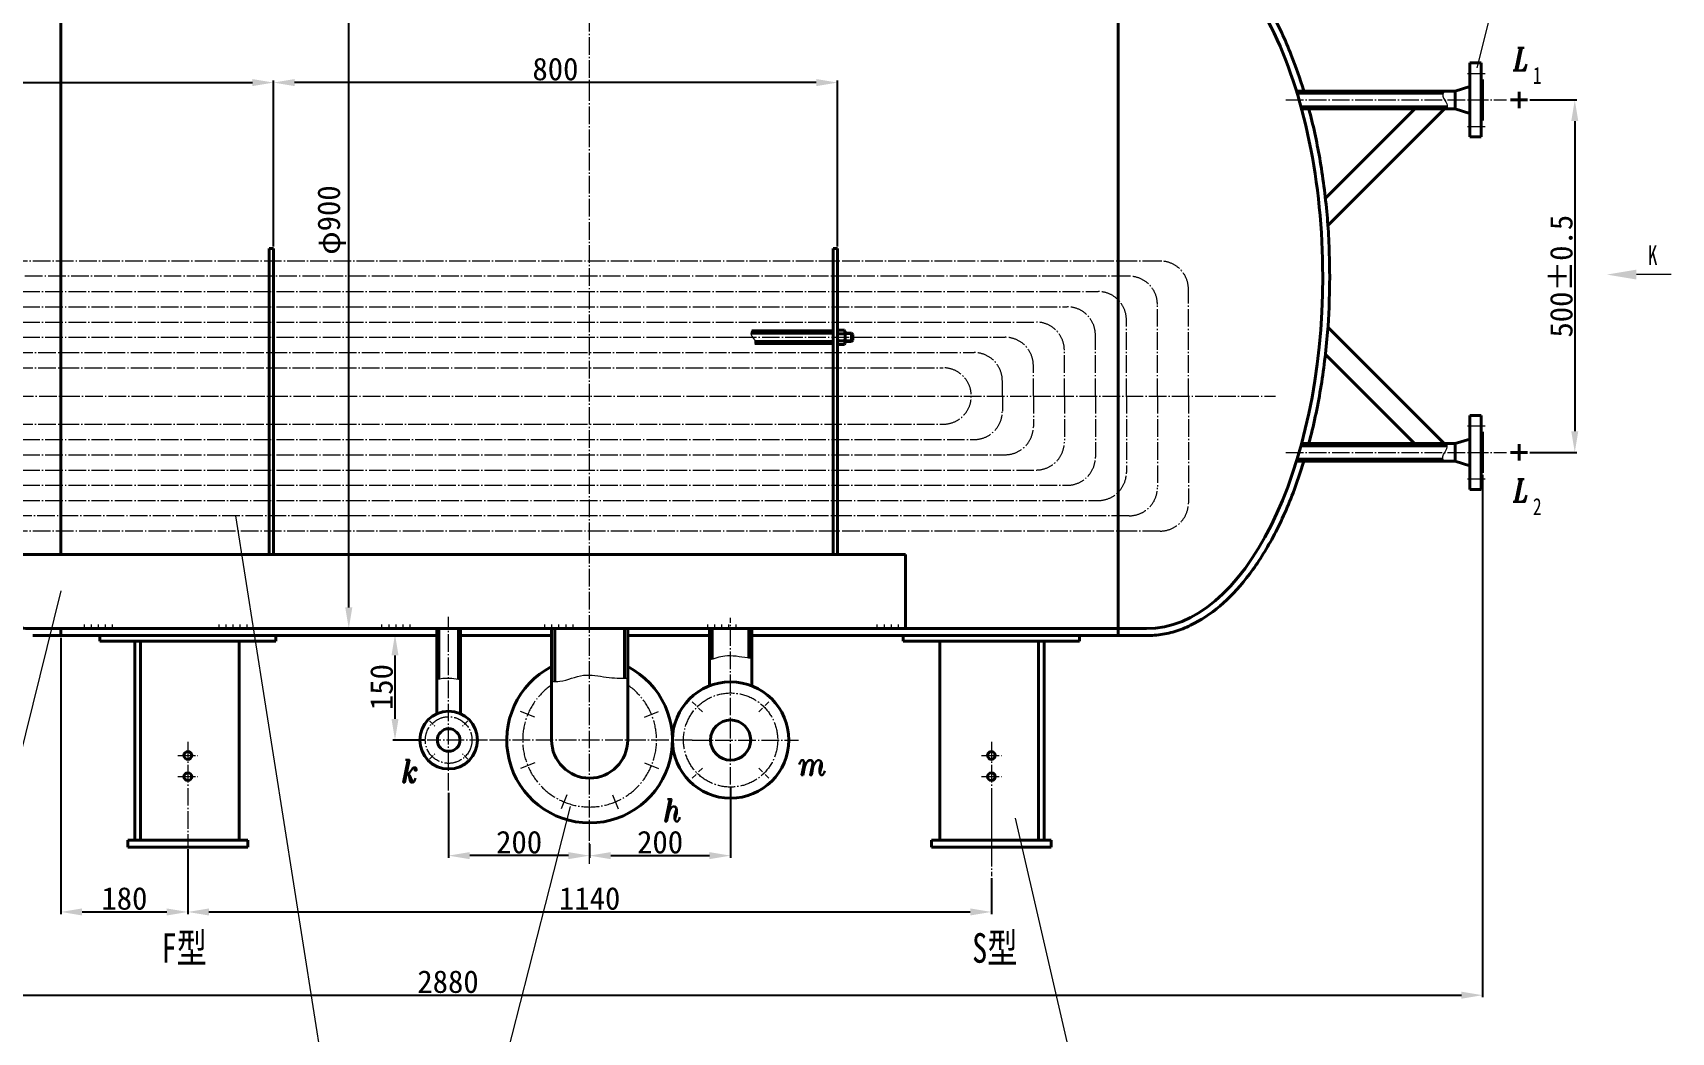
# Model space of a CAD drawing. Extents: x -7548 to 24390, y -23184 to 5092.
# Drawn here: x 8885 to 11209, y -13201 to -11783 of the extents above; entities that cross this region are included whole.
import ezdxf

# ---------------------------------------------------------------- set-up
doc = ezdxf.new("R2010")
doc.units = 0
doc.header["$LTSCALE"] = 10
doc.header["$PDMODE"] = 1
doc.linetypes.add('ZXX-L', pattern=[3.28, 2.5, -0.3, 0.18, -0.3])
doc.linetypes.add('ZXX-S', pattern=[1.27, 0.75, -0.2, 0.12, -0.2])
doc.layers.get('Defpoints').update_dxf_attribs({"linetype": 'CONTINUOUS'})
for name, color, linetype, lineweight in [('A 粗实线', 1, 'CONTINUOUS', 40), ('B 细实线', 7, 'CONTINUOUS', 18), ('C 文 字', 2, 'CONTINUOUS', 20), ('D 短中心线', 3, 'ZXX-S', 18), ('E 长中心线', 3, 'ZXX-L', 18), ('J 标注尺寸', 2, 'CONTINUOUS', 18)]:
    doc.layers.add(name, color=color, linetype=linetype, lineweight=lineweight)
doc.styles.add('HZTXT', font='SIMFANG.TTF', dxfattribs={"width": 0.75})
doc.styles.add('ITALICT', font='ITALICT.shx', dxfattribs={"width": 0.7})
doc.styles.get("Standard").update_dxf_attribs({"font": 'SIMFANG.TTF'})
doc.styles.add('标题中文', font='SIMFANG.TTF', dxfattribs={"width": 0.7})
doc.dimstyles.new('通用标注4.0', dxfattribs={"dimtxt": 32, "dimasz": 30, "dimexe": 3, "dimexo": 3, "dimgap": 3, "dimtad": 1, "dimdec": 0, "dimzin": 0, "dimdsep": 46, "dimtxsty": 'Standard', "dimcen": 0, "dimadec": 0, "dimazin": 0, "dimtfac": 0.375, "dimtdec": 0, "dimtmove": 2, "dimatfit": 3, "dimfxl": 0, "dimtzin": 0, "dimarcsym": 0})

# ---------------------------------------------------------------- blocks, each defined once
blk = doc.blocks.new('*D58')
at = {"layer": 'C 文 字', "color": 0, "lineweight": -2}
for p, q in [((9226.1, -12085.6), (9226.1, -11850.2)), ((9996.1, -11853.2), (9256.1, -11853.2)), ((10026.1, -12085.6), (10026.1, -11850.2))]:
    blk.add_line(p, q, dxfattribs=at)
at = {"layer": 'C 文 字', "color": 0}
for points in [[(9256.1, -11848.2), (9256.1, -11858.2), (9226.1, -11853.2)], [(9996.1, -11848.2), (9996.1, -11858.2), (10026.1, -11853.2)]]:
    blk.add_solid(points, dxfattribs=at)
at = {"layer": 'Defpoints', "color": 0}
for p in [(9226.1, -11853.2), (9226.1, -12088.6), (10026.1, -12088.6)]:
    blk.add_point(p, dxfattribs=at)
at = {"layer": 'C 文 字', "color": 0, "insert": (9626.1, -11834.2), "char_height": 32, "attachment_point": 5}
blk.add_mtext('800', dxfattribs=at)
blk = doc.blocks.new('*D65')
at = {"layer": 'Defpoints', "color": 0}
for p in [(9104.6, -12937.9), (10244.6, -12979.2), (10244.6, -13029.9)]:
    blk.add_point(p, dxfattribs=at)
at = {"layer": 'J 标注尺寸', "color": 0, "lineweight": -2}
for p, q in [((9104.6, -12940.9), (9104.6, -13032.9)), ((10244.6, -12982.2), (10244.6, -13032.9)), ((9134.6, -13029.9), (10214.6, -13029.9))]:
    blk.add_line(p, q, dxfattribs=at)
at = {"layer": 'J 标注尺寸', "color": 0}
for points in [[(9134.6, -13024.9), (9134.6, -13034.9), (9104.6, -13029.9)], [(10214.6, -13024.9), (10214.6, -13034.9), (10244.6, -13029.9)]]:
    blk.add_solid(points, dxfattribs=at)
at = {"layer": 'J 标注尺寸', "color": 0, "insert": (9674.6, -13010.9), "char_height": 32, "attachment_point": 5}
blk.add_mtext('1140', dxfattribs=at)
blk = doc.blocks.new('*D66')
at = {"layer": 'Defpoints', "color": 0}
for p in [(8924.6, -12637.9), (9104.6, -12937.9), (9104.6, -13029.9)]:
    blk.add_point(p, dxfattribs=at)
at = {"layer": 'J 标注尺寸', "color": 0, "lineweight": -2}
for p, q in [((8924.6, -12640.9), (8924.6, -13032.9)), ((9104.6, -12940.9), (9104.6, -13032.9)), ((8954.6, -13029.9), (9074.6, -13029.9))]:
    blk.add_line(p, q, dxfattribs=at)
at = {"layer": 'J 标注尺寸', "color": 0}
for points in [[(8954.6, -13024.9), (8954.6, -13034.9), (8924.6, -13029.9)], [(9074.6, -13024.9), (9074.6, -13034.9), (9104.6, -13029.9)]]:
    blk.add_solid(points, dxfattribs=at)
at = {"layer": 'J 标注尺寸', "color": 0, "insert": (9014.6, -13010.9), "char_height": 32, "attachment_point": 5}
blk.add_mtext('180', dxfattribs=at)
blk = doc.blocks.new('*D57')
at = {"layer": 'C 文 字', "color": 0, "lineweight": -2}
for p, q in [((8426.1, -12042.4), (8426.1, -11850.2)), ((8456.1, -11853.2), (9196.1, -11853.2)), ((9226.1, -12085.6), (9226.1, -11850.2))]:
    blk.add_line(p, q, dxfattribs=at)
at = {"layer": 'C 文 字', "color": 0}
for points in [[(8456.1, -11848.2), (8456.1, -11858.2), (8426.1, -11853.2)], [(9196.1, -11848.2), (9196.1, -11858.2), (9226.1, -11853.2)]]:
    blk.add_solid(points, dxfattribs=at)
at = {"layer": 'Defpoints', "color": 0}
for p in [(9226.1, -11853.2), (8426.1, -12045.4), (9226.1, -12088.6)]:
    blk.add_point(p, dxfattribs=at)
at = {"layer": 'C 文 字', "color": 0, "insert": (8826.1, -11834.2), "char_height": 32, "attachment_point": 5}
blk.add_mtext('800', dxfattribs=at)
blk = doc.blocks.new('*D64')
at = {"layer": 'Defpoints', "color": 0}
for p in [(9325.1, -11627.9), (9332.9, -11627.9), (9325.1, -12627.9)]:
    blk.add_point(p, dxfattribs=at)
at = {"layer": 'J 标注尺寸', "color": 0, "lineweight": -2}
for p, q in [((9328.1, -11627.9), (9335.9, -11627.9)), ((9332.9, -12597.9), (9332.9, -11657.9)), ((9328.1, -12627.9), (9335.9, -12627.9))]:
    blk.add_line(p, q, dxfattribs=at)
at = {"layer": 'J 标注尺寸', "color": 0}
for points in [[(9327.9, -11657.9), (9337.9, -11657.9), (9332.9, -11627.9)], [(9327.9, -12597.9), (9337.9, -12597.9), (9332.9, -12627.9)]]:
    blk.add_solid(points, dxfattribs=at)
at = {"layer": 'J 标注尺寸', "color": 0, "insert": (9308.8, -12048.2), "char_height": 32, "attachment_point": 5, "rotation": 90}
blk.add_mtext('φ900', dxfattribs=at)
blk = doc.blocks.new('*D63')
at = {"layer": 'Defpoints', "color": 0}
for p in [(11005.3, -11877.9), (11005.3, -12377.9), (11072.2, -12377.9)]:
    blk.add_point(p, dxfattribs=at)
at = {"layer": 'J 标注尺寸', "color": 0, "lineweight": -2}
for p, q in [((11008.3, -11877.9), (11075.2, -11877.9)), ((11072.2, -11907.9), (11072.2, -12347.9)), ((11008.3, -12377.9), (11075.2, -12377.9))]:
    blk.add_line(p, q, dxfattribs=at)
at = {"layer": 'J 标注尺寸', "color": 0}
for points in [[(11067.2, -11907.9), (11077.2, -11907.9), (11072.2, -11877.9)], [(11067.2, -12347.9), (11077.2, -12347.9), (11072.2, -12377.9)]]:
    blk.add_solid(points, dxfattribs=at)
at = {"layer": 'J 标注尺寸', "color": 0, "insert": (11053.2, -12127.9), "char_height": 32, "attachment_point": 5, "rotation": 90}
blk.add_mtext('500%%p0.5', dxfattribs=at)
blk = doc.blocks.new('*D72')
at = {"layer": 'Defpoints', "color": 0}
for p in [(9474.6, -12857.8), (9674.6, -12930.8), (9474.6, -12950)]:
    blk.add_point(p, dxfattribs=at)
at = {"layer": 'J 标注尺寸', "color": 0, "lineweight": -2}
for p, q in [((9474.6, -12860.8), (9474.6, -12953)), ((9674.6, -12933.8), (9674.6, -12953)), ((9644.6, -12950), (9504.6, -12950))]:
    blk.add_line(p, q, dxfattribs=at)
at = {"layer": 'J 标注尺寸', "color": 0}
for points in [[(9504.6, -12945), (9504.6, -12955), (9474.6, -12950)], [(9644.6, -12945), (9644.6, -12955), (9674.6, -12950)]]:
    blk.add_solid(points, dxfattribs=at)
at = {"layer": 'J 标注尺寸', "color": 0, "insert": (9574.6, -12931), "char_height": 32, "attachment_point": 5}
blk.add_mtext('200', dxfattribs=at)
blk = doc.blocks.new('*D71')
at = {"layer": 'Defpoints', "color": 0}
for p in [(9874.6, -12849.3), (9674.6, -12930.8), (9874.6, -12950)]:
    blk.add_point(p, dxfattribs=at)
at = {"layer": 'J 标注尺寸', "color": 0, "lineweight": -2}
for p, q in [((9874.6, -12852.3), (9874.6, -12953)), ((9674.6, -12933.8), (9674.6, -12953)), ((9704.6, -12950), (9844.6, -12950))]:
    blk.add_line(p, q, dxfattribs=at)
at = {"layer": 'J 标注尺寸', "color": 0}
for points in [[(9704.6, -12945), (9704.6, -12955), (9674.6, -12950)], [(9844.6, -12945), (9844.6, -12955), (9874.6, -12950)]]:
    blk.add_solid(points, dxfattribs=at)
at = {"layer": 'J 标注尺寸', "color": 0, "insert": (9774.6, -12931), "char_height": 32, "attachment_point": 5}
blk.add_mtext('200', dxfattribs=at)
blk = doc.blocks.new('*D70')
at = {"layer": 'Defpoints', "color": 0}
for p in [(9398.5, -12635.9), (9398.5, -12635.9), (9444.3, -12786)]:
    blk.add_point(p, dxfattribs=at)
at = {"layer": 'J 标注尺寸', "color": 0, "lineweight": -2}
for p, q in [((9398.5, -12756), (9398.5, -12665.9)), ((9441.3, -12786), (9395.5, -12786))]:
    blk.add_line(p, q, dxfattribs=at)
at = {"layer": 'J 标注尺寸', "color": 0}
for points in [[(9393.5, -12665.9), (9403.5, -12665.9), (9398.5, -12635.9)], [(9393.5, -12756), (9403.5, -12756), (9398.5, -12786)]]:
    blk.add_solid(points, dxfattribs=at)
at = {"layer": 'J 标注尺寸', "color": 0, "insert": (9379.5, -12710.9), "char_height": 32, "attachment_point": 5, "rotation": 90}
blk.add_mtext('150', dxfattribs=at)
blk = doc.blocks.new('*D94')
at = {"layer": 'Defpoints', "color": 0}
for p in [(8006, -12238.9), (10941.5, -12406.9), (10941.5, -13148)]:
    blk.add_point(p, dxfattribs=at)
at = {"layer": 'J 标注尺寸', "color": 0, "lineweight": -2}
for p, q in [((8006, -12241.9), (8006, -13151)), ((10941.5, -12409.9), (10941.5, -13151)), ((8036, -13148), (10911.5, -13148))]:
    blk.add_line(p, q, dxfattribs=at)
at = {"layer": 'J 标注尺寸', "color": 0}
for points in [[(8036, -13143), (8036, -13153), (8006, -13148)], [(10911.5, -13143), (10911.5, -13153), (10941.5, -13148)]]:
    blk.add_solid(points, dxfattribs=at)
at = {"layer": 'J 标注尺寸', "color": 0, "insert": (9473.7, -13129), "char_height": 32, "attachment_point": 5}
blk.add_mtext('2880', dxfattribs=at)

msp = doc.modelspace()

# ---------------------------------------------------------------- linework, layer by layer
at = {"layer": 'A 粗实线'}
for p, q in [((8924.6, -12522.9), (8924.6, -11617.9)), ((10424.6, -12127.9), (10424.6, -11617.9)), ((10923.5, -11930.4), (10923.5, -11825.4)), ((10923.5, -11825.4), (10939.5, -11825.4)), ((10939.5, -11930.4), (10939.5, -11825.4)), ((10941.5, -11848.9), (10939.5, -11848.9)), ((10941.5, -11848.9), (10941.5, -11906.9)), ((10902.5, -11865.4), (10677.4, -11865.4)), ((10885.4, -11868.4), (10678.3, -11868.4)), ((10902.5, -11865.4), (10923.5, -11858.9)), ((10902.5, -11865.4), (10902.5, -11890.4)), ((10993.1, -11889.5), (10993.1, -11866.4)), ((10891.2, -11887.4), (10683.8, -11887.4)), ((10902.5, -11890.4), (10684.6, -11890.4)), ((10845.1, -11890.4), (10718.4, -12017.1)), ((10887.5, -11890.4), (10722, -12055.9)), ((10902.5, -11890.4), (10923.5, -11896.9)), ((10980.9, -11877.9), (11005.3, -11877.9)), ((10941.5, -11906.9), (10939.5, -11906.9)), ((10923.5, -11930.4), (10939.5, -11930.4)), ((9220.1, -12522.9), (9220.1, -12088.6)), ((9220.1, -12088.6), (9226.1, -12088.6)), ((9226.1, -12522.9), (9226.1, -12088.6)), ((10020.1, -12522.9), (10020.1, -12088.6)), ((10020.1, -12088.6), (10026.1, -12088.6)), ((10026.1, -12522.9), (10026.1, -12088.6)), ((10424.6, -12637.9), (10424.6, -12127.9)), ((10887.5, -12365.6), (10722, -12200.1)), ((9903.5, -12208.6), (10020.1, -12208.6)), ((9903.8, -12207.6), (10020.1, -12207.6)), ((9904.7, -12205.6), (10020.1, -12205.6)), ((9909.1, -12220.6), (10020.1, -12220.6)), ((9909.1, -12223.6), (10020.1, -12223.6)), ((9909.2, -12221.6), (10020.1, -12221.6)), ((10020.1, -12207.6), (10020.1, -12221.6)), ((10026.1, -12206), (10026.9, -12204.6)), ((10026.1, -12214.6), (10026.1, -12206)), ((10026.1, -12214.6), (10026.1, -12223.3)), ((10026.1, -12223.3), (10026.9, -12224.6)), ((10036.3, -12204.6), (10026.9, -12204.6)), ((10036.3, -12209.6), (10026.9, -12209.6)), ((10036.3, -12219.6), (10026.9, -12219.6)), ((10036.3, -12224.6), (10026.9, -12224.6)), ((10037.1, -12206), (10036.3, -12204.6)), ((10037.1, -12223.3), (10036.3, -12224.6)), ((10037.1, -12214.6), (10037.1, -12206)), ((10046, -12208.6), (10037.1, -12208.6)), ((10037.1, -12214.6), (10037.1, -12223.3)), ((10046, -12220.6), (10037.1, -12220.6)), ((10048, -12210.6), (10046, -12208.6)), ((10046, -12214.6), (10046, -12208.6)), ((10046, -12214.6), (10046, -12220.6)), ((10048, -12218.6), (10046, -12220.6)), ((10048, -12214.6), (10048, -12210.6)), ((10048, -12214.6), (10048, -12218.6)), ((10845.1, -12365.6), (10718.4, -12239)), ((10923.5, -12325.4), (10923.5, -12430.4)), ((10923.5, -12325.4), (10939.5, -12325.4)), ((10939.5, -12325.4), (10939.5, -12430.4)), ((10902.5, -12365.4), (10684.6, -12365.4)), ((10902.5, -12365.4), (10923.5, -12358.9)), ((10902.5, -12390.4), (10902.5, -12365.4)), ((10941.5, -12348.9), (10939.5, -12348.9)), ((10941.5, -12406.9), (10941.5, -12348.9)), ((10885.4, -12387.4), (10678.3, -12387.4)), ((10891.2, -12368.4), (10683.8, -12368.4)), ((10980.9, -12377.9), (11005.3, -12377.9)), ((10993.1, -12366.4), (10993.1, -12389.5)), ((10902.5, -12390.4), (10677.4, -12390.4)), ((10902.5, -12390.4), (10923.5, -12396.9)), ((10941.5, -12406.9), (10939.5, -12406.9)), ((10923.5, -12430.4), (10939.5, -12430.4)), ((8736.9, -12522.9), (10122.7, -12522.9)), ((10122.7, -12522.9), (10122.7, -12627.9)), ((10464.6, -12627.9), (8884.6, -12627.9)), ((9457.6, -12637.9), (8884.6, -12637.9)), ((8924.6, -12637.9), (8924.6, -12627.9)), ((8979.6, -12645.9), (8979.6, -12637.9)), ((9229.6, -12645.9), (9229.6, -12637.9)), ((9457.6, -12748.6), (9457.6, -12627.9)), ((9460.8, -12699.4), (9460.8, -12627.9)), ((9488.4, -12699.5), (9488.4, -12627.9)), ((9491.6, -12748.6), (9491.6, -12627.9)), ((9620.6, -12637.9), (9491.6, -12637.9)), ((9620.6, -12786), (9620.6, -12627.9)), ((9625.1, -12702.8), (9625.1, -12627.9)), ((9724.1, -12698.4), (9724.1, -12627.9)), ((9728.6, -12786), (9728.6, -12627.9)), ((9844.6, -12637.9), (9728.6, -12637.9)), ((9844.6, -12709.1), (9844.6, -12627.9)), ((9848.6, -12671), (9848.6, -12627.9)), ((9900.6, -12669.3), (9900.6, -12627.9)), ((9904.6, -12709.1), (9904.6, -12627.9)), ((10464.6, -12637.9), (9904.6, -12637.9)), ((10119.6, -12645.9), (10119.6, -12637.9)), ((10369.6, -12645.9), (10369.6, -12637.9)), ((8979.6, -12645.9), (9229.6, -12645.9)), ((9029.6, -12927.9), (9029.6, -12645.9)), ((9037.6, -12927.9), (9037.6, -12645.9)), ((9177.6, -12927.9), (9177.6, -12645.9)), ((10369.6, -12645.9), (10119.6, -12645.9)), ((10171.6, -12927.9), (10171.6, -12645.9)), ((10311.6, -12927.9), (10311.6, -12645.9)), ((10319.6, -12927.9), (10319.6, -12645.9)), ((9019.6, -12927.9), (9189.6, -12927.9)), ((9019.6, -12937.9), (9019.6, -12927.9)), ((9019.6, -12937.9), (9189.6, -12937.9)), ((9189.6, -12937.9), (9189.6, -12927.9)), ((10329.6, -12927.9), (10159.6, -12927.9)), ((10159.6, -12937.9), (10159.6, -12927.9)), ((10329.6, -12937.9), (10159.6, -12937.9)), ((10329.6, -12937.9), (10329.6, -12927.9))]:
    msp.add_line(p, q, dxfattribs=at)
for centre, radius in [((9874.6, -12786), 82.5), ((9474.6, -12786), 41), ((9874.6, -12786), 28.5), ((9474.6, -12786), 16), ((9104.6, -12807.9), 5.5), ((10244.6, -12807.9), 5.5), ((9104.6, -12837.9), 5.5), ((10244.6, -12837.9), 5.5)]:
    msp.add_circle(centre, radius, dxfattribs=at)
for centre, radius, start, end in [((10048.3, -12203.2), 22.4, 187.1415, 196.7234), ((10042.6, -12214.6), 16.5, 162.412, 180), ((10042.6, -12214.6), 16.5, 180, 197.588), ((10048.3, -12226.1), 22.4, 163.2766, 172.8585), ((10014.9, -12203.2), 22.4, 343.2766, 352.8585), ((10020.6, -12214.6), 16.5, 0, 17.588), ((10020.6, -12214.6), 16.5, 342.412, 0), ((10014.9, -12226.1), 22.4, 7.1415, 16.7234), ((9674.6, -12786), 117.5, 117.3597, 62.6403), ((9674.6, -12786), 54, 180, 0)]:
    msp.add_arc(centre, radius, start, end, dxfattribs=at)
at = {"layer": 'A 粗实线', "extrusion": (0, 0, -1)}
for start_param, end_param in [(1.697132, 3.141593), (0, 0.633433)]:
    msp.add_ellipse((8884.6, -12127.9), major_axis=(0, -500), ratio=0.5, start_param=start_param, end_param=end_param, dxfattribs=at)
at = {"layer": 'A 粗实线'}
for start_param, end_param in [(1.570796, 3.141593), (0, 1.570796)]:
    msp.add_ellipse((10464.6, -12127.9), major_axis=(0, -500), ratio=0.5, start_param=start_param, end_param=end_param, dxfattribs=at)
for points, knots in [([(8626.6, -12064.9), (8627.1, -12056.9), (8627.7, -12048.9), (8630.8, -12013.6), (8634.3, -11986.6), (8643.5, -11934), (8649.2, -11908.5), (8662.7, -11859.6), (8670.4, -11836.3), (8687.8, -11792.3), (8697.4, -11771.8), (8718.2, -11733.9), (8729.5, -11716.7), (8753.4, -11685.9), (8766, -11672.5), (8790.2, -11651.6), (8801.6, -11643.6), (8823.1, -11631.7), (8833.1, -11627.4), (8853.5, -11621.1), (8863.8, -11619.1), (8877.7, -11618.1), (8881.1, -11617.9), (8884.6, -11617.9)], [1.695867, 1.695867, 1.695867, 1.695867, 1.743758, 1.743758, 1.908976, 1.908976, 2.074195, 2.074195, 2.239413, 2.239413, 2.404632, 2.404632, 2.56985, 2.56985, 2.735069, 2.735069, 2.872476, 2.872476, 2.98775, 2.98775, 3.103025, 3.103025, 3.141593, 3.141593, 3.141593, 3.141593]), ([(10687.8, -11865.4), (10682.4, -11847.7), (10676.5, -11830.6), (10661.4, -11792.3), (10651.8, -11771.8), (10630.9, -11733.9), (10619.7, -11716.7), (10595.8, -11685.9), (10583.2, -11672.5), (10559, -11651.6), (10547.6, -11643.6), (10526.1, -11631.7), (10516, -11627.4), (10495.7, -11621.1), (10485.4, -11619.1), (10471.5, -11618.1), (10468.1, -11617.9), (10464.6, -11617.9)], [2.116697, 2.116697, 2.116697, 2.116697, 2.239413, 2.239413, 2.404632, 2.404632, 2.56985, 2.56985, 2.735069, 2.735069, 2.872476, 2.872476, 2.98775, 2.98775, 3.103025, 3.103025, 3.141593, 3.141593, 3.141593, 3.141593]), ([(10724.5, -12127.9), (10724.3, -12091.5), (10723, -12066.1), (10718.4, -12013.6), (10714.9, -11986.6), (10706.1, -11936.3), (10700.9, -11912.9), (10694.9, -11890.4)], [1.5925802, 1.5925802, 1.5925802, 1.5925802, 1.7437579, 1.7437579, 1.9089763, 1.9089763, 2.0599245, 2.0599245, 2.0599245, 2.0599245]), ([(10694.9, -12365.4), (10695, -12365.2), (10695, -12365.1), (10701.6, -12340.2), (10707.1, -12314.5), (10716, -12261.7), (10719.3, -12234.6), (10723.3, -12184.6), (10724.3, -12161.8), (10724.5, -12127.9)], [1.0816683, 1.0816683, 1.0816683, 1.0816683, 1.0828841, 1.0828841, 1.2481025, 1.2481025, 1.413321, 1.413321, 1.5490124, 1.5490124, 1.5490124, 1.5490124]), ([(10464.6, -12637.9), (10472.3, -12637.9), (10480, -12637.3), (10495.3, -12634.6), (10502.9, -12632.7), (10518, -12627.5), (10525.4, -12624.2), (10546.9, -12613), (10560.6, -12603.3), (10586.8, -12579.7), (10599.3, -12565.9), (10622.9, -12534.5), (10634, -12516.9), (10654.5, -12478.4), (10664, -12457.6), (10678, -12420.9), (10683.1, -12405.9), (10687.8, -12390.4)], [0, 0, 0, 0, 0.085597, 0.085597, 0.171195, 0.171195, 0.256792, 0.256792, 0.42201, 0.42201, 0.587229, 0.587229, 0.752447, 0.752447, 0.917666, 0.917666, 1.024895, 1.024895, 1.024895, 1.024895])]:
    msp.add_open_spline(points, degree=3, knots=knots, dxfattribs=at)
at = {"layer": 'B 细实线'}
for p, q in [((10933.5, -11832.5), (11166.8, -10902.1)), ((11209, -12125.6), (11159.7, -12125.6)), ((10048, -12210.6), (10037.1, -12210.6)), ((10048, -12218.6), (10037.1, -12218.6)), ((9172, -12467.8), (9320.8, -13411.1)), ((8924.3, -12574.3), (8717.2, -13411.2)), ((9647.1, -12880.3), (9511.4, -13411.1)), ((10278.3, -12896.9), (10397.4, -13411.1))]:
    msp.add_line(p, q, dxfattribs=at)
for points, knots in [([(10886.6, -11865.4), (10885.4, -11867.7), (10883.5, -11873.9), (10892, -11882.1), (10891.3, -11888.1), (10890.4, -11890.4)], [5.884826, 5.884826, 5.884826, 5.884826, 13.343609, 25.900927, 33.73593, 33.73593, 33.73593, 33.73593]), ([(10886.6, -12390.4), (10885.4, -12388.1), (10883.5, -12381.9), (10892, -12373.8), (10891.3, -12367.7), (10890.4, -12365.4)], [5.884826, 5.884826, 5.884826, 5.884826, 13.343609, 25.900927, 33.73593, 33.73593, 33.73593, 33.73593]), ([(9844.6, -12672.2), (9851.8, -12670.1), (9869.5, -12663.4), (9889.9, -12668.1), (9902.6, -12669.5), (9904.6, -12669.7)], [43.49159, 43.49159, 43.49159, 43.49159, 65.971429, 98.422685, 104.257362, 104.257362, 104.257362, 104.257362]), ([(9457.6, -12700.2), (9460.5, -12699.4), (9471.7, -12696.9), (9483.1, -12698.7), (9491.6, -12699.9)], [56.939272, 56.939272, 56.939272, 56.939272, 65.971429, 91.298534, 91.298534, 91.298534, 91.298534]), ([(9620.6, -12702.5), (9624.5, -12702.9), (9639.8, -12703.3), (9664.9, -12690.2), (9697.6, -12697.6), (9718.5, -12698.4), (9728.6, -12698.4)], [19.388627, 19.388627, 19.388627, 19.388627, 31.295525, 65.971429, 98.422685, 128.682958, 128.682958, 128.682958, 128.682958])]:
    msp.add_open_spline(points, degree=3, knots=knots, dxfattribs=at)
msp.add_solid([(11159.7, -12118.6), (11159.7, -12132.6), (11117.7, -12125.6)], dxfattribs=at)
at = {"layer": 'C 文 字'}
for p, q in [((8957.8, -12627.9), (8957.8, -12621.9)), ((8967.8, -12627.9), (8967.8, -12621.9)), ((8977.8, -12627.9), (8977.8, -12621.9)), ((8987.8, -12627.9), (8987.8, -12621.9)), ((8997.8, -12627.9), (8997.8, -12621.9)), ((9148.9, -12627.9), (9148.9, -12621.9)), ((9158.9, -12627.9), (9158.9, -12621.9)), ((9168.9, -12627.9), (9168.9, -12621.9)), ((9178.9, -12627.9), (9178.9, -12621.9)), ((9188.9, -12627.9), (9188.9, -12621.9)), ((9380, -12627.9), (9380, -12621.9)), ((9390, -12627.9), (9390, -12621.9)), ((9400, -12627.9), (9400, -12621.9)), ((9410, -12627.9), (9410, -12621.9)), ((9420, -12627.9), (9420, -12621.9)), ((9611.1, -12627.9), (9611.1, -12621.9)), ((9621.1, -12627.9), (9621.1, -12621.9)), ((9631.1, -12627.9), (9631.1, -12621.9)), ((9641.1, -12627.9), (9641.1, -12621.9)), ((9651.1, -12627.9), (9651.1, -12621.9)), ((9842.3, -12627.9), (9842.3, -12621.9)), ((9852.3, -12627.9), (9852.3, -12621.9)), ((9862.3, -12627.9), (9862.3, -12621.9)), ((9872.3, -12627.9), (9872.3, -12621.9)), ((9882.3, -12627.9), (9882.3, -12621.9)), ((10082.7, -12627.9), (10082.7, -12621.9)), ((10092.7, -12627.9), (10092.7, -12621.9)), ((10102.7, -12627.9), (10102.7, -12621.9)), ((10112.7, -12627.9), (10112.7, -12621.9))]:
    msp.add_line(p, q, dxfattribs=at)
msp.add_open_spline([(9904.7, -12205.6), (9903.6, -12207.6), (9902.4, -12211.9), (9909, -12217.1), (9909.3, -12221.6), (9909.1, -12223.6)], degree=3, knots=[6.708139, 6.708139, 6.708139, 6.708139, 13.158546, 21.311565, 27.297291, 27.297291, 27.297291, 27.297291], dxfattribs=at)
at = {"layer": 'D 短中心线'}
for p, q in [((9820.3, -12731.6), (9834.5, -12745.9)), ((9928.9, -12731.6), (9914.7, -12745.9)), ((9447.3, -12758.6), (9454.9, -12766.2)), ((9501.9, -12758.6), (9494.3, -12766.2)), ((9447.3, -12813.3), (9454.9, -12805.7)), ((9501.9, -12813.3), (9494.3, -12805.7)), ((9820.3, -12840.3), (9834.5, -12826)), ((9928.9, -12840.3), (9914.7, -12826))]:
    msp.add_line(p, q, dxfattribs=at)
at = {"layer": 'E 长中心线'}
for p, q in [((9674.6, -12961.7), (9674.6, -11706.6)), ((10920.2, -11840.4), (10946, -11840.4)), ((10662.2, -11877.9), (10975.2, -11877.9)), ((10920.2, -11915.4), (10946, -11915.4)), ((10484.1, -12106.4), (8377.6, -12106.4)), ((10440.1, -12128), (8377.6, -12128)), ((8377.6, -12149.7), (10396.1, -12149.7)), ((10524.1, -12297.9), (10524.1, -12146.4)), ((8377.6, -12171.3), (10352.1, -12171.3)), ((10480.1, -12297.9), (10480.1, -12168)), ((8377.6, -12193), (10308.1, -12193)), ((10436.1, -12297.9), (10436.1, -12189.7)), ((8377.6, -12214.6), (10264.1, -12214.6)), ((10392.1, -12297.9), (10392.1, -12211.3)), ((8597.2, -12236.3), (10220.1, -12236.3)), ((10348.1, -12297.9), (10348.1, -12233)), ((8597.2, -12257.9), (10176.1, -12257.9)), ((10304.1, -12297.9), (10304.1, -12254.6)), ((10260.1, -12297.9), (10260.1, -12276.3)), ((8598.3, -12297.9), (10647.6, -12297.9)), ((10260.1, -12297.9), (10260.1, -12319.6)), ((10304.1, -12297.9), (10304.1, -12341.2)), ((10348.1, -12297.9), (10348.1, -12362.9)), ((10392.1, -12297.9), (10392.1, -12384.5)), ((10436.1, -12297.9), (10436.1, -12406.2)), ((10480.1, -12297.9), (10480.1, -12427.8)), ((10524.1, -12297.9), (10524.1, -12449.5)), ((8597.2, -12337.9), (10176.1, -12337.9)), ((10920.2, -12340.4), (10946, -12340.4)), ((8377.6, -12359.6), (10220.1, -12359.6)), ((8377.6, -12381.2), (10264.1, -12381.2)), ((10662.2, -12377.9), (10975.2, -12377.9)), ((8377.6, -12402.9), (10308.1, -12402.9)), ((8377.6, -12424.5), (10352.1, -12424.5)), ((10920.2, -12415.4), (10946, -12415.4)), ((8377.6, -12446.2), (9332.9, -12446.2)), ((9332.9, -12446.2), (10396.1, -12446.2)), ((9342.4, -12467.8), (8377.6, -12467.8)), ((10440.1, -12467.8), (9342.4, -12467.8)), ((10484.1, -12489.5), (8377.6, -12489.5)), ((9474.6, -12857.8), (9474.6, -12611.2)), ((9874.6, -12849.3), (9874.6, -12612.7)), ((9596.7, -12753.7), (9576.7, -12745.4)), ((9752.5, -12753.7), (9772.5, -12745.4)), ((9104.6, -12788.5), (9104.6, -12937.9)), ((9529.3, -12786), (9444.3, -12786)), ((9819.9, -12786), (9529.3, -12786)), ((9819.9, -12786), (9970.7, -12786)), ((10244.6, -12788.5), (10244.6, -12954.2)), ((9090.5, -12807.9), (9118.7, -12807.9)), ((9596.7, -12818.2), (9576.7, -12826.5)), ((9752.5, -12818.2), (9772.5, -12826.5)), ((10230.5, -12807.9), (10258.7, -12807.9)), ((9090.5, -12837.9), (9118.7, -12837.9)), ((10230.5, -12837.9), (10258.7, -12837.9)), ((9642.3, -12863.9), (9634.1, -12883.8)), ((9706.9, -12863.9), (9715.1, -12883.8)), ((10244.6, -12874.8), (10244.6, -12979.2))]:
    msp.add_line(p, q, dxfattribs=at)
for centre, radius in [((9874.6, -12786), 66.8), ((9474.6, -12786), 33.1)]:
    msp.add_circle(centre, radius, dxfattribs=at)
for centre, radius, start, end in [((10484.1, -12146.4), 40, 0, 90), ((10440.1, -12168), 40, 0, 90), ((10396.1, -12189.7), 40, 0, 90), ((10352.1, -12211.3), 40, 0, 90), ((10308.1, -12233), 40, 0, 90), ((10264.1, -12254.6), 40, 0, 90), ((10220.1, -12276.3), 40, 0, 90), ((10176.1, -12297.9), 40, 270, 90), ((10176.1, -12297.9), 40, 270, 90), ((10220.1, -12319.6), 40, 270, 0), ((10264.1, -12341.2), 40, 270, 0), ((10308.1, -12362.9), 40, 270, 0), ((10352.1, -12384.5), 40, 270, 0), ((10396.1, -12406.2), 40, 270, 0), ((10440.1, -12427.8), 40, 270, 0), ((10484.1, -12449.5), 40, 270, 0), ((9674.6, -12786), 95, 124.6402, 55.3598)]:
    msp.add_arc(centre, radius, start, end, dxfattribs=at)

# ---------------------------------------------------------------- texts
at = {"layer": 'C 文 字', "style": 'ITALICT', "width": 0.8}
for s, p in [('L', (10984.9, -11836.1)), ('L', (10984.9, -12447.8)), ('k', (9408, -12846.2)), ('m', (9971, -12835.7)), ('h', (9779.6, -12901.7))]:
    msp.add_text(s, height=32, dxfattribs=at).set_placement(p)
at = {"layer": 'C 文 字', "char_height": 24, "width": 384, "attachment_point": 1, "style": 'HZTXT'}
for s, insert in [('1', (11012.9, -11831)), ('2', (11012.9, -12442.8))]:
    msp.add_mtext(s, dxfattribs=dict(at, insert=insert))
at = {"layer": 'J 标注尺寸', "style": '标题中文', "width": 0.7}
msp.add_text('K', height=28, dxfattribs=at).set_placement((11176.1, -12112))
at = {"layer": 'J 标注尺寸', "char_height": 42, "attachment_point": 1, "style": 'HZTXT'}
for s, insert, width in [('F型', (9067.3, -13060), 214.95), ('S型', (10217.3, -13060), 215)]:
    msp.add_mtext(s, dxfattribs=dict(at, insert=insert, width=width))

# ---------------------------------------------------------------- dimensions: what is measured, and where the dimension line sits
at = {"layer": 'C 文 字'}
for p1, picture, middle in [((8426.1, -12045.4), '*D57', (8826.1, -11834.2)), ((10026.1, -12088.6), '*D58', (9626.1, -11834.2))]:
    dim = msp.add_linear_dim(base=(9226.1, -11853.2), p1=p1, p2=(9226.1, -12088.6), dimstyle='通用标注4.0', dxfattribs=at)
    dim.commit()
    dim.dimension.update_dxf_attribs({"geometry": picture, "text_midpoint": middle})
at = {"layer": 'J 标注尺寸'}
dim = msp.add_linear_dim(base=(9332.9, -11627.9), p1=(9325.1, -12627.9), p2=(9325.1, -11627.9), angle=90, text='φ900', dimstyle='通用标注4.0', dxfattribs=at)
dim.commit()
dim.dimension.update_dxf_attribs({"geometry": '*D64', "text_midpoint": (9308.8, -12048.2), "dimtype": 160})
dim = msp.add_linear_dim(base=(11072.2, -12377.9), p1=(11005.3, -11877.9), p2=(11005.3, -12377.9), angle=90, text='<>%%p0.5', dimstyle='通用标注4.0', dxfattribs=at)
dim.commit()
dim.dimension.update_dxf_attribs({"geometry": '*D63', "text_midpoint": (11053.2, -12127.9)})
dim = msp.add_linear_dim(base=(10941.5, -13148), p1=(8006, -12238.9), p2=(10941.5, -12406.9), text='2880', dimstyle='通用标注4.0', dxfattribs=at)
dim.commit()
dim.dimension.update_dxf_attribs({"geometry": '*D94', "text_midpoint": (9473.7, -13129)})
for base, p1, p2, picture, middle in [((9104.6, -13029.9), (8924.6, -12637.9), (9104.6, -12937.9), '*D66', (9014.6, -13010.9)), ((9874.6, -12950), (9674.6, -12930.8), (9874.6, -12849.3), '*D71', (9774.6, -12931)), ((9474.6, -12950), (9674.6, -12930.8), (9474.6, -12857.8), '*D72', (9574.6, -12931)), ((10244.6, -13029.9), (9104.6, -12937.9), (10244.6, -12979.2), '*D65', (9674.6, -13010.9))]:
    dim = msp.add_linear_dim(base=base, p1=p1, p2=p2, dimstyle='通用标注4.0', dxfattribs=at)
    dim.commit()
    dim.dimension.update_dxf_attribs({"geometry": picture, "text_midpoint": middle})
dim = msp.add_linear_dim(base=(9398.5, -12635.9), p1=(9444.3, -12786), p2=(9398.5, -12635.9), angle=90, dimstyle='通用标注4.0', dxfattribs=at)
dim.commit()
dim.dimension.update_dxf_attribs({"geometry": '*D70', "text_midpoint": (9379.5, -12710.9)})

doc.saveas('drawing.dxf')
